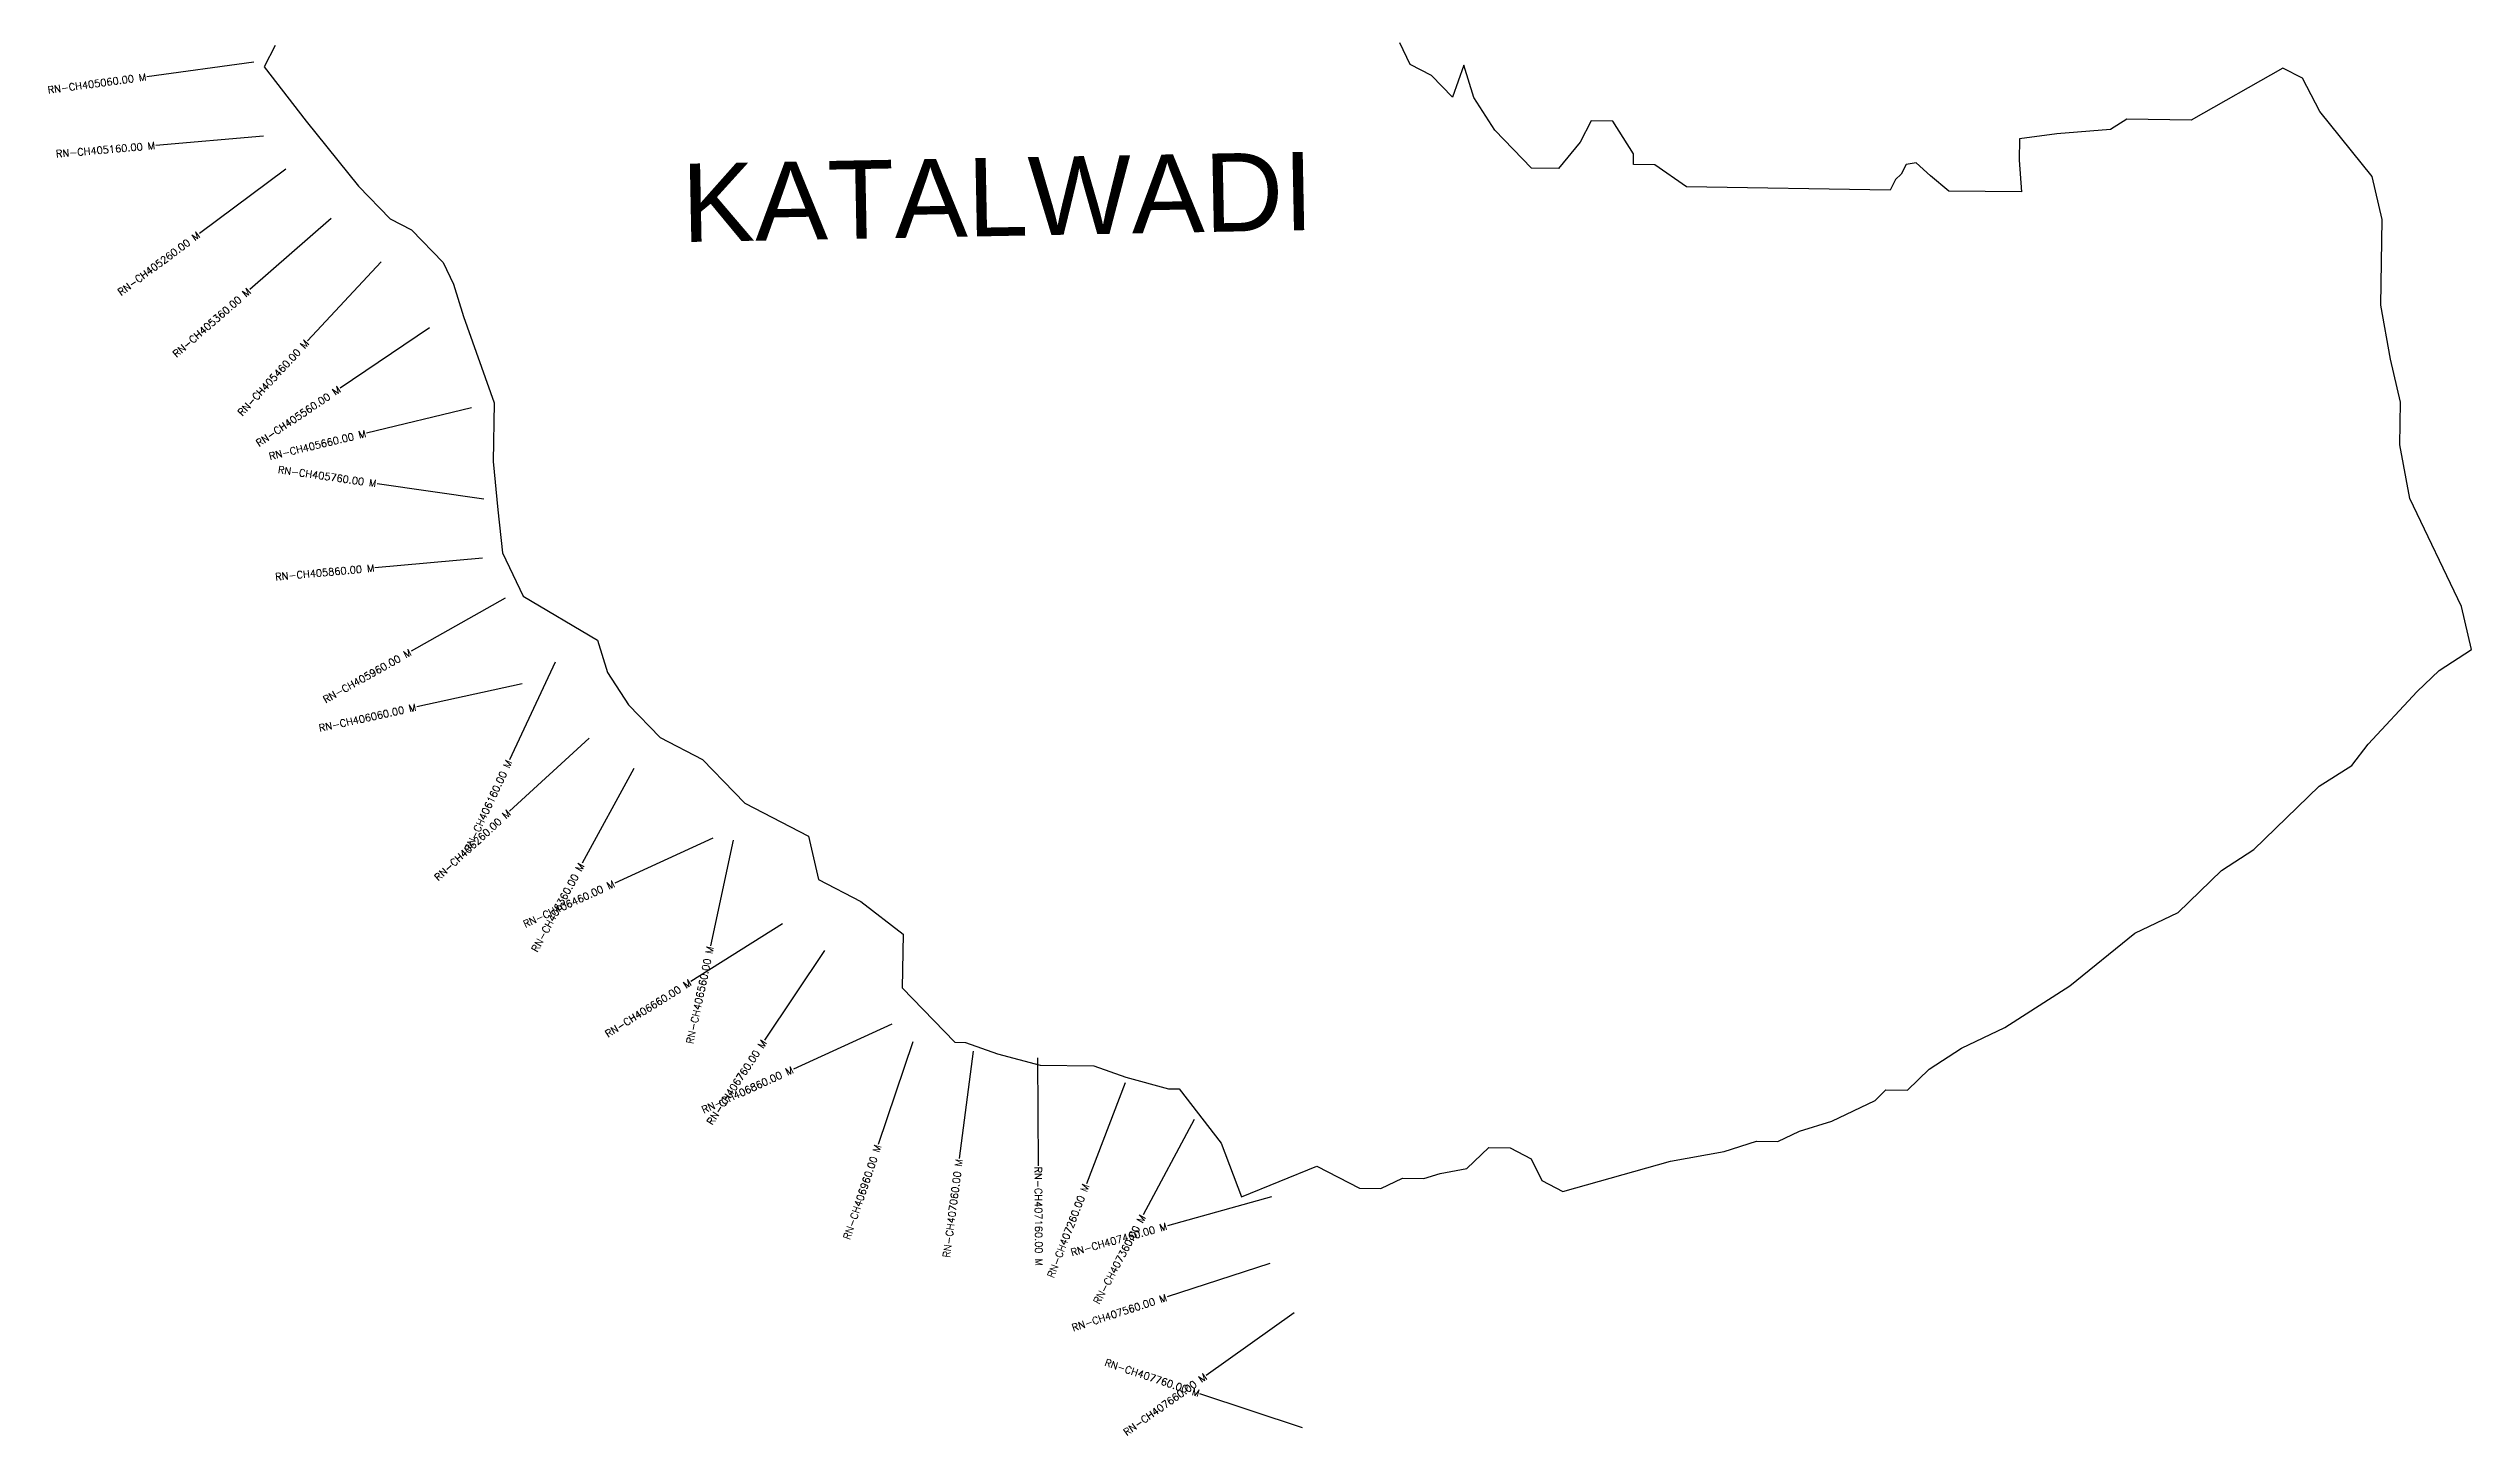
# Model space of a CAD drawing. Header units: metres. Extents: x 302122 to 305682, y 1939765 to 1943854.
# Drawn here: x 302317 to 305682, y 1939765 to 1941691 of the extents above; entities that cross this region are included whole.
import ezdxf
from ezdxf.enums import TextEntityAlignment as Align

# ---------------------------------------------------------------- set-up
doc = ezdxf.new("R2010")
doc.units = ezdxf.units.M
for name, color, linetype in [('CS', 134, 'Continuous'), ('CSMark', 6, 'Continuous'), ('VILLAGE BOUNDRY', 10, 'Continuous'), ('VILLAGE NAME', 250, 'Continuous')]:
    doc.layers.add(name, color=color, linetype=linetype)
doc.styles.get("Standard").update_dxf_attribs({"font": 'simplex.shx'})

msp = doc.modelspace()

# ---------------------------------------------------------------- linework, layer by layer
at = {"layer": 'CS'}
for p, q in [((302602.4, 1941672.2), (302453.7, 1941652)), ((302615.5, 1941569.4), (302466, 1941556.6)), ((302646.9, 1941523.8), (302526.6, 1941434.3)), ((302709.8, 1941455), (302596.7, 1941356.4)), ((302779, 1941395), (302676.9, 1941285.1)), ((302846.3, 1941303.3), (302722, 1941219.5)), ((302904.5, 1941192), (302758.6, 1941157)), ((302921.9, 1941065.4), (302773.4, 1941086.8)), ((302919.8, 1940983.5), (302770.5, 1940969.9)), ((302951.5, 1940927.6), (302820.8, 1940854)), ((303020.6, 1940839.1), (302957.4, 1940703.1)), ((302975.1, 1940809), (302828.6, 1940776.9)), ((303068, 1940733.5), (302957.5, 1940632.1)), ((303130, 1940691.4), (303058.2, 1940559.7)), ((303239.9, 1940594.6), (303103.5, 1940532.2)), ((303267.8, 1940591.6), (303236.6, 1940444.9)), ((303336.4, 1940475.3), (303209.4, 1940395.5)), ((303394.7, 1940438.7), (303311.7, 1940313.8)), ((303488.3, 1940336), (303351.7, 1940273.9)), ((303517.4, 1940311.5), (303469.6, 1940169.3)), ((303601.4, 1940298.5), (303582, 1940149.8)), ((303690.5, 1940289.5), (303691.6, 1940139.5)), ((303812.4, 1940254.6), (303758.6, 1940114.6)), ((303908.3, 1940203.6), (303837.7, 1940071.3)), ((304015.7, 1940096.3), (303871.2, 1940056)), ((304013.5, 1940003.9), (303871, 1939957.3)), ((304047.4, 1939935.3), (303925, 1939848.4)), ((304058.7, 1939775.4), (303916.4, 1939822.9))]:
    msp.add_line(p, q, dxfattribs=at)
at = {"layer": 'VILLAGE BOUNDRY'}
msp.add_lwpolyline([(302632, 1941695.1), (302616.7, 1941665.7), (302674.9, 1941590.3), (302747.8, 1941499.9), (302791.7, 1941454.5), (302821.2, 1941439.2), (302865, 1941393.8), (302879.4, 1941363.8), (302893.6, 1941318.9), (302936.2, 1941199.2), (302934.9, 1941117.5), (302941.2, 1941050.4), (302947.6, 1940990.8), (302976.4, 1940930.8), (303079.5, 1940869.6), (303093.6, 1940824.8), (303122.7, 1940779.7), (303166.5, 1940734.3), (303225.5, 1940703.6), (303269.4, 1940658.2), (303284, 1940643.1), (303372.5, 1940597.1), (303386.4, 1940537.3), (303445.4, 1940506.6), (303504.1, 1940461), (303502.9, 1940386.6), (303576, 1940311.1), (303590.9, 1940310.8), (303635.3, 1940295.2), (303694.5, 1940279.3), (303768.9, 1940278.1), (303813.2, 1940262.5), (303872.5, 1940246.6), (303887.4, 1940246.4), (303945.6, 1940171), (303974.1, 1940096.2), (304078.9, 1940139.1), (304138, 1940108.4), (304167.7, 1940107.9), (304197.7, 1940122.3), (304227.4, 1940121.8), (304249.8, 1940128.8), (304287.2, 1940135.7), (304317.4, 1940164.9), (304347.1, 1940164.4), (304376.6, 1940149.1), (304391, 1940119.1), (304420.5, 1940103.7), (304570, 1940145.9), (304644.5, 1940159.5), (304689.4, 1940173.7), (304719.1, 1940173.2), (304749.1, 1940187.5), (304794, 1940201.7), (304854, 1940230.4), (304869.1, 1940245.1), (304898.9, 1940244.6), (304929.1, 1940273.8), (304974.2, 1940302.8), (305034.2, 1940331.6), (305124.4, 1940389.6), (305214.8, 1940462.5), (305274.8, 1940491.2), (305335.2, 1940549.7), (305380.3, 1940578.7), (305471, 1940666.5), (305516.2, 1940695.5), (305539, 1940724.9), (305607.1, 1940798.1), (305637.3, 1940827.4), (305682.5, 1940856.4), (305668.5, 1940916.1), (305596.6, 1941066), (305583, 1941140.7), (305584, 1941200.1), (305570.1, 1941259.9), (305556.5, 1941334.5), (305558.4, 1941453.5), (305544.6, 1941513.2), (305471.7, 1941603.6), (305447.7, 1941650), (305420.6, 1941664), (305293, 1941591.7), (305203.8, 1941593.2), (305181.2, 1941578.7), (305106.7, 1941572.5), (305054.5, 1941565.9), (305054.1, 1941536.2), (305057.2, 1941492), (304956.6, 1941493.1), (304931.2, 1941514.1), (304910.9, 1941532.5), (304897.1, 1941530.2), (304890.1, 1941516.5), (304882.5, 1941509.2), (304874.8, 1941494.5), (304592.3, 1941499.1), (304548.2, 1941529.6), (304518.5, 1941530.1), (304518.7, 1941545), (304489.7, 1941590.1), (304459.9, 1941590.6), (304444.6, 1941561.1), (304414.2, 1941524.4), (304377, 1941525), (304325.9, 1941577.9), (304296.8, 1941623), (304282.7, 1941667.9), (304267.1, 1941623.5), (304237.9, 1941653.8), (304208.4, 1941669.1), (304194, 1941699.1)], dxfattribs=at)

# ---------------------------------------------------------------- texts
at = {"layer": 'CSMark'}
for s, rotation, p in [('RN-CH405060.00 M', 7.7201, (302452.7, 1941651.9)), ('RN-CH405160.00 M', 4.8857, (302465, 1941556.5)), ('RN-CH405260.00 M', 36.6764, (302525.8, 1941433.7)), ('RN-CH405360.00 M', 41.0645, (302595.9, 1941355.8)), ('RN-CH405460.00 M', 47.1213, (302676.3, 1941284.4)), ('RN-CH405560.00 M', 33.9769, (302721.1, 1941218.9)), ('RN-CH405660.00 M', 13.5055, (302757.7, 1941156.7)), ('RN-CH405760.00 M', 351.8232, (302772.4, 1941086.9)), ('RN-CH405860.00 M', 5.1942, (302769.5, 1940969.8)), ('RN-CH405960.00 M', 29.3645, (302819.9, 1940853.6)), ('RN-CH406060.00 M', 12.3655, (302827.6, 1940776.6)), ('RN-CH406160.00 M', 65.0746, (302956.9, 1940702.2)), ('RN-CH406260.00 M', 42.5724, (302956.8, 1940631.4)), ('RN-CH406360.00 M', 61.4072, (303057.7, 1940558.8)), ('RN-CH406460.00 M', 24.5801, (303102.6, 1940531.8)), ('RN-CH406560.00 M', 77.9686, (303236.3, 1940444)), ('RN-CH406660.00 M', 32.1564, (303208.5, 1940395)), ('RN-CH406760.00 M', 56.3948, (303311.2, 1940312.9)), ('RN-CH406860.00 M', 24.4482, (303350.8, 1940273.5)), ('RN-CH406960.00 M', 71.4429, (303469.3, 1940168.4)), ('RN-CH407060.00 M', 82.5756, (303581.9, 1940148.8)), ('RN-CH407260.00 M', 68.971, (303758.2, 1940113.6)), ('RN-CH407460.00 M', 15.5647, (303870.3, 1940055.8)), ('RN-CH407360.00 M', 61.9134, (303837.2, 1940070.4)), ('RN-CH407560.00 M', 18.0937, (303870, 1939957)), ('RN-CH407760.00 M', 341.553, (303915.5, 1939823.2)), ('RN-CH407660.00 M', 35.365, (303924.2, 1939847.9))]:
    msp.add_text(s, height=10, rotation=rotation, dxfattribs=at).set_placement(p, align=Align.MIDDLE_RIGHT)
msp.add_text('RN-CH407160.00 M', height=10, rotation=270.4313, dxfattribs=at).set_placement((303691.7, 1940138.5), align=Align.MIDDLE_LEFT)
at = {"layer": 'VILLAGE NAME', "insert": (303195.4, 1941531), "char_height": 108.748, "attachment_point": 1, "rotation": 1.1028}
msp.add_mtext_dynamic_manual_height_columns('{\\fArial|b0|i0|c0|p34;KATALWADI}', width=1571.314, gutter_width=543.7, heights=[0], dxfattribs=at)

doc.saveas('drawing.dxf')
